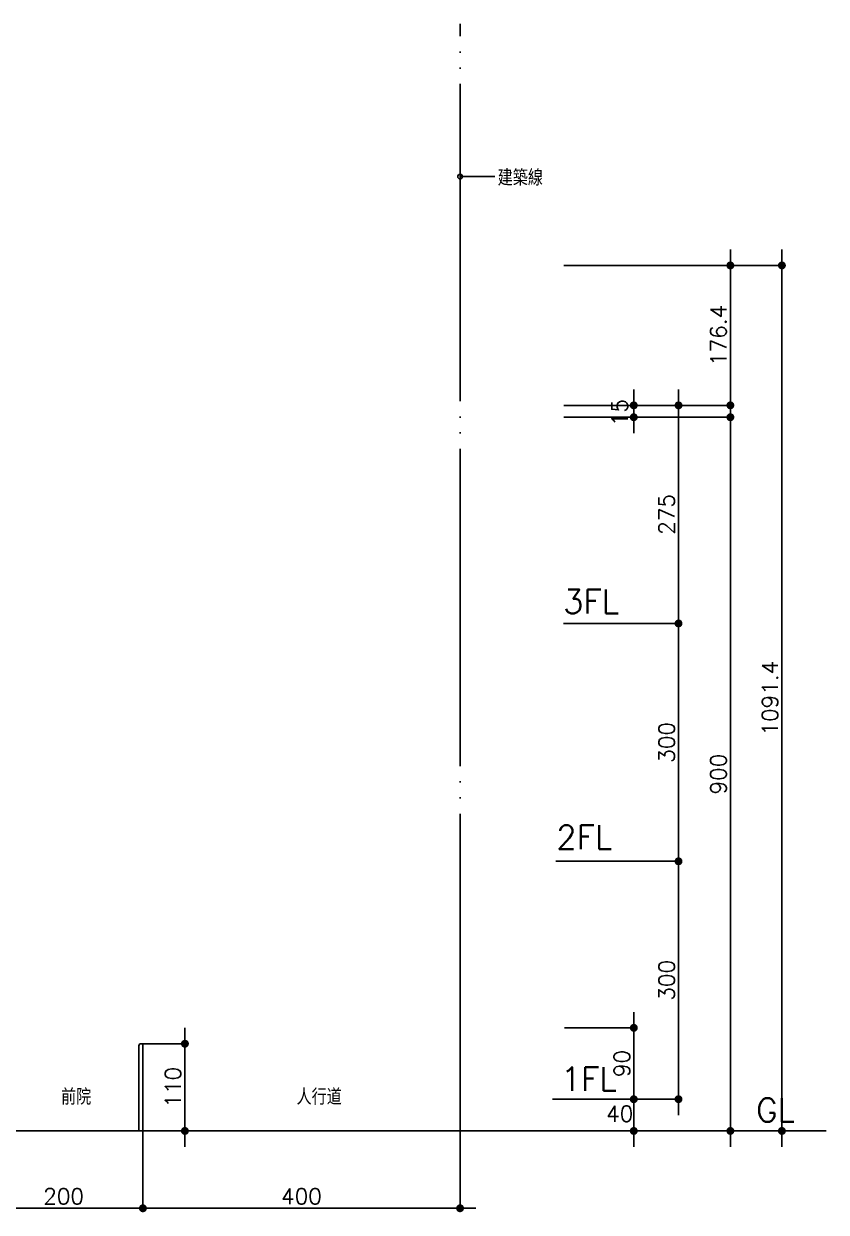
# Model space of a CAD drawing. Extents: x 32549 to 39694, y 7645 to 11950.
# Drawn here: x 34303 to 35315, y 10435 to 11934 of the extents above; entities that cross this region are included whole.
import ezdxf

# ---------------------------------------------------------------- set-up
doc = ezdxf.new("R2010")
doc.units = 0
doc.header["$LTSCALE"] = 80
doc.header["$MEASUREMENT"] = 0
doc.header["$PDMODE"] = 3
doc.header["$PDSIZE"] = -5
doc.linetypes.add('LDIVIDE', pattern=[5.75, 5, -0.25, 0, -0.25, 0, -0.25])
doc.layers.get('0').update_dxf_attribs({"linetype": 'CONTINUOUS'})
doc.layers.get('DEFPOINTS').update_dxf_attribs({"linetype": 'CONTINUOUS'})
for name, color, linetype in [('C1', 1, 'CONTINUOUS'), ('C2', 2, 'CONTINUOUS'), ('C3', 3, 'CONTINUOUS'), ('C7', 7, 'CONTINUOUS'), ('CHINA', 3, 'CONTINUOUS'), ('CHINA1', 2, 'CONTINUOUS'), ('DIM', 4, 'CONTINUOUS'), ('P-POINT', 1, 'CONTINUOUS'), ('PAPER', 7, 'CONTINUOUS')]:
    doc.layers.add(name, color=color, linetype=linetype)
doc.styles.add('AEH', font='SIMPLEX.SHX', dxfattribs={"bigfont": 'AE.SHX'})
doc.styles.add('STYLE1', font='SIMPLEX.SHX', dxfattribs={"bigfont": 'JE.SHX'})
doc.dimstyles.get("Standard").update_dxf_attribs({"dimscale": 10, "dimtxt": 2, "dimasz": 1, "dimexe": 0, "dimexo": 0, "dimgap": 0.5, "dimtad": 1, "dimtoh": 1, "dimdec": 1, "dimdsep": 46, "dimtxsty": 'STYLE1', "dimblk1": 'DOT', "dimblk2": 'DOT', "dimsah": 1, "dimcen": 0.09, "dimadec": 0, "dimazin": 0, "dimtfac": 1, "dimtdec": 1, "dimtofl": 0, "dimtmove": 2, "dimatfit": 3, "dimldrblk": 'DOT', "dimfxl": 0, "dimtolj": 1, "dimarcsym": 0})

# ---------------------------------------------------------------- blocks, each defined once
blk = doc.blocks.new('DOT')
blk.add_line((-2, 0), (2, 0))
at = {"const_width": 0.5}
blk.add_lwpolyline([(-0.25, 0, 1), (0.25, 0, 1)], format="xyb", close=True, dxfattribs=at)
blk = doc.blocks.new('*D115')
at = {"layer": 'DEFPOINTS', "color": 0, "linetype": 'Continuous'}
for p in [(34984.7, 10667.9), (35072.1, 10667.9), (34969.6, 10577.9)]:
    blk.add_point(p, dxfattribs=at)
at = {"layer": 'DIM', "color": 0, "linetype": 'Continuous', "lineweight": -2}
for p, q in [((34984.7, 10667.9), (35072.1, 10667.9)), ((35072.1, 10587.9), (35072.1, 10657.9)), ((34969.6, 10577.9), (35072.1, 10577.9))]:
    blk.add_line(p, q, dxfattribs=at)
at = {"layer": 'DIM', "color": 0, "linetype": 'Continuous', "lineweight": -2, "xscale": 10, "yscale": 10, "zscale": 10}
for p, rotation in [((35072.1, 10667.9), 90), ((35072.1, 10577.9), 270)]:
    blk.add_blockref('DOT', p, dxfattribs=dict(at, rotation=rotation))
at = {"layer": 'DIM', "color": 0, "linetype": 'Continuous', "insert": (35057.1, 10622.9), "char_height": 20, "attachment_point": 5, "rotation": 90, "style": 'STYLE1'}
blk.add_mtext('\\A1;90', dxfattribs=at)
blk = doc.blocks.new('*D117')
at = {"layer": 'DEFPOINTS', "color": 0}
for p in [(34983.8, 11629.3), (34983.8, 11452.9), (35193.9, 11452.9)]:
    blk.add_point(p, dxfattribs=at)
at = {"layer": 'DIM', "color": 0, "lineweight": -2}
for p, q in [((34983.8, 11629.3), (35193.9, 11629.3)), ((35193.9, 11619.3), (35193.9, 11462.9)), ((34983.8, 11452.9), (35193.9, 11452.9))]:
    blk.add_line(p, q, dxfattribs=at)
at = {"layer": 'DIM', "color": 0, "lineweight": -2, "xscale": 10, "yscale": 10, "zscale": 10}
for p, rotation in [((35193.9, 11629.3), 90), ((35193.9, 11452.9), 270)]:
    blk.add_blockref('DOT', p, dxfattribs=dict(at, rotation=rotation))
at = {"layer": 'DIM', "color": 0, "insert": (35178.9, 11541.1), "char_height": 20, "attachment_point": 5, "rotation": 90, "style": 'STYLE1'}
blk.add_mtext('\\A1;176.4', dxfattribs=at)
blk = doc.blocks.new('*D111')
at = {"layer": 'DEFPOINTS', "color": 0}
for p in [(34983.8, 11629.3), (34983.8, 10537.9), (35258.9, 10537.9)]:
    blk.add_point(p, dxfattribs=at)
at = {"layer": 'DIM', "color": 0, "lineweight": -2}
for p, q in [((34983.8, 11629.3), (35258.9, 11629.3)), ((35258.9, 11619.3), (35258.9, 10547.9)), ((34983.8, 10537.9), (35258.9, 10537.9))]:
    blk.add_line(p, q, dxfattribs=at)
at = {"layer": 'DIM', "color": 0, "lineweight": -2, "xscale": 10, "yscale": 10, "zscale": 10}
for p, rotation in [((35258.9, 11629.3), 90), ((35258.9, 10537.9), 270)]:
    blk.add_blockref('DOT', p, dxfattribs=dict(at, rotation=rotation))
at = {"layer": 'DIM', "color": 0, "insert": (35243.9, 11083.6), "char_height": 20, "attachment_point": 5, "rotation": 90, "style": 'STYLE1'}
blk.add_mtext('\\A1;1091.4', dxfattribs=at)
blk = doc.blocks.new('*D116')
at = {"layer": 'DEFPOINTS', "color": 0}
for p in [(34983.8, 11452.9), (35072.1, 11452.9), (34983.8, 11437.9)]:
    blk.add_point(p, dxfattribs=at)
at = {"layer": 'DIM', "color": 0, "lineweight": -2}
for p, q in [((35072.1, 11462.9), (35072.1, 11472.9)), ((34983.8, 11452.9), (35072.1, 11452.9)), ((34983.8, 11437.9), (35072.1, 11437.9)), ((35072.1, 11427.9), (35072.1, 11417.9))]:
    blk.add_line(p, q, dxfattribs=at)
at = {"layer": 'DIM', "color": 0, "lineweight": -2, "xscale": 10, "yscale": 10, "zscale": 10}
for p, rotation in [((35072.1, 11452.9), 270), ((35072.1, 11437.9), 90)]:
    blk.add_blockref('DOT', p, dxfattribs=dict(at, rotation=rotation))
at = {"layer": 'DIM', "color": 0, "insert": (35054.4, 11443.7), "char_height": 20, "attachment_point": 5, "rotation": 90, "style": 'STYLE1'}
blk.add_mtext('\\A1;15', dxfattribs=at)
blk = doc.blocks.new('*D110')
at = {"layer": 'DEFPOINTS', "color": 0}
for p in [(34983.8, 11437.9), (34983.8, 10537.9), (35193.9, 10537.9)]:
    blk.add_point(p, dxfattribs=at)
at = {"layer": 'DIM', "color": 0, "lineweight": -2}
for p, q in [((34983.8, 11437.9), (35193.9, 11437.9)), ((35193.9, 11427.9), (35193.9, 10547.9)), ((34983.8, 10537.9), (35193.9, 10537.9))]:
    blk.add_line(p, q, dxfattribs=at)
at = {"layer": 'DIM', "color": 0, "lineweight": -2, "xscale": 10, "yscale": 10, "zscale": 10}
for p, rotation in [((35193.9, 11437.9), 90), ((35193.9, 10537.9), 270)]:
    blk.add_blockref('DOT', p, dxfattribs=dict(at, rotation=rotation))
at = {"layer": 'DIM', "color": 0, "insert": (35178.9, 10987.9), "char_height": 20, "attachment_point": 5, "rotation": 90, "style": 'STYLE1'}
blk.add_mtext('\\A1;900', dxfattribs=at)
blk = doc.blocks.new('*D109')
at = {"layer": 'DEFPOINTS', "color": 0}
for p in [(34983.8, 11452.9), (35128.5, 11452.9), (34983.8, 11177.9)]:
    blk.add_point(p, dxfattribs=at)
at = {"layer": 'DIM', "color": 0, "lineweight": -2}
for p, q in [((34983.8, 11452.9), (35128.5, 11452.9)), ((35128.5, 11187.9), (35128.5, 11442.9)), ((34983.8, 11177.9), (35128.5, 11177.9))]:
    blk.add_line(p, q, dxfattribs=at)
at = {"layer": 'DIM', "color": 0, "lineweight": -2, "xscale": 10, "yscale": 10, "zscale": 10}
for p, rotation in [((35128.5, 11452.9), 90), ((35128.5, 11177.9), 270)]:
    blk.add_blockref('DOT', p, dxfattribs=dict(at, rotation=rotation))
at = {"layer": 'DIM', "color": 0, "insert": (35113.5, 11315.4), "char_height": 20, "attachment_point": 5, "rotation": 90, "style": 'STYLE1'}
blk.add_mtext('\\A1;275', dxfattribs=at)
blk = doc.blocks.new('*D114')
at = {"layer": 'DEFPOINTS', "color": 0}
for p in [(34983.4, 11177.9), (35128.5, 11177.9), (34973.8, 10877.9)]:
    blk.add_point(p, dxfattribs=at)
at = {"layer": 'DIM', "color": 0, "lineweight": -2}
for p, q in [((34983.4, 11177.9), (35128.5, 11177.9)), ((35128.5, 10887.9), (35128.5, 11167.9)), ((34973.8, 10877.9), (35128.5, 10877.9))]:
    blk.add_line(p, q, dxfattribs=at)
at = {"layer": 'DIM', "color": 0, "lineweight": -2, "xscale": 10, "yscale": 10, "zscale": 10}
for p, rotation in [((35128.5, 11177.9), 90), ((35128.5, 10877.9), 270)]:
    blk.add_blockref('DOT', p, dxfattribs=dict(at, rotation=rotation))
at = {"layer": 'DIM', "color": 0, "insert": (35113.5, 11027.9), "char_height": 20, "attachment_point": 5, "rotation": 90, "style": 'STYLE1'}
blk.add_mtext('\\A1;300', dxfattribs=at)
blk = doc.blocks.new('*D113')
at = {"layer": 'DEFPOINTS', "color": 0}
for p in [(34983.8, 10877.9), (35128.5, 10877.9), (34983.8, 10577.9)]:
    blk.add_point(p, dxfattribs=at)
at = {"layer": 'DIM', "color": 0, "lineweight": -2}
for p, q in [((34983.8, 10877.9), (35128.5, 10877.9)), ((35128.5, 10587.9), (35128.5, 10867.9)), ((34983.8, 10577.9), (35128.5, 10577.9))]:
    blk.add_line(p, q, dxfattribs=at)
at = {"layer": 'DIM', "color": 0, "lineweight": -2, "xscale": 10, "yscale": 10, "zscale": 10}
for p, rotation in [((35128.5, 10877.9), 90), ((35128.5, 10577.9), 270)]:
    blk.add_blockref('DOT', p, dxfattribs=dict(at, rotation=rotation))
at = {"layer": 'DIM', "color": 0, "insert": (35113.5, 10727.9), "char_height": 20, "attachment_point": 5, "rotation": 90, "style": 'STYLE1'}
blk.add_mtext('\\A1;300', dxfattribs=at)
blk = doc.blocks.new('*D112')
at = {"layer": 'DEFPOINTS', "color": 0}
for p in [(34983.8, 10577.9), (35072.1, 10577.9), (34983.8, 10537.9)]:
    blk.add_point(p, dxfattribs=at)
at = {"layer": 'DIM', "color": 0, "lineweight": -2}
for p, q in [((34983.8, 10577.9), (35072.1, 10577.9)), ((35072.1, 10547.9), (35072.1, 10567.9)), ((34983.8, 10537.9), (35072.1, 10537.9))]:
    blk.add_line(p, q, dxfattribs=at)
at = {"layer": 'DIM', "color": 0, "lineweight": -2, "xscale": 10, "yscale": 10, "zscale": 10}
for p, rotation in [((35072.1, 10577.9), 90), ((35072.1, 10537.9), 270)]:
    blk.add_blockref('DOT', p, dxfattribs=dict(at, rotation=rotation))
at = {"layer": 'DIM', "color": 0, "insert": (35054.4, 10559.5), "char_height": 20, "attachment_point": 5, "style": 'STYLE1'}
blk.add_mtext('\\A1;40', dxfattribs=at)
blk = doc.blocks.new('*D122')
at = {"layer": 'DEFPOINTS', "color": 0}
for p in [(34253, 10537.9), (34453, 10537.9), (34253, 10440.4)]:
    blk.add_point(p, dxfattribs=at)
at = {"layer": 'DIM', "color": 0, "lineweight": -2}
for p, q in [((34253, 10537.9), (34253, 10440.4)), ((34453, 10537.9), (34453, 10440.4)), ((34443, 10440.4), (34263, 10440.4))]:
    blk.add_line(p, q, dxfattribs=at)
at = {"layer": 'DIM', "color": 0, "lineweight": -2, "xscale": 10, "yscale": 10, "zscale": 10, "rotation": 180}
blk.add_blockref('DOT', (34253, 10440.4), dxfattribs=at)
at = {"layer": 'DIM', "color": 0, "lineweight": -2, "xscale": 10, "yscale": 10, "zscale": 10}
blk.add_blockref('DOT', (34453, 10440.4), dxfattribs=at)
at = {"layer": 'DIM', "color": 0, "insert": (34353, 10455.4), "char_height": 20, "attachment_point": 5, "style": 'STYLE1'}
blk.add_mtext('\\A1;200', dxfattribs=at)
blk = doc.blocks.new('*D121')
at = {"layer": 'DEFPOINTS', "color": 0}
for p in [(34453, 10537.9), (34853, 10537.9), (34453, 10440.4)]:
    blk.add_point(p, dxfattribs=at)
at = {"layer": 'DIM', "color": 0, "lineweight": -2}
for p, q in [((34453, 10537.9), (34453, 10440.4)), ((34853, 10537.9), (34853, 10440.4)), ((34843, 10440.4), (34463, 10440.4))]:
    blk.add_line(p, q, dxfattribs=at)
at = {"layer": 'DIM', "color": 0, "lineweight": -2, "xscale": 10, "yscale": 10, "zscale": 10, "rotation": 180}
blk.add_blockref('DOT', (34453, 10440.4), dxfattribs=at)
at = {"layer": 'DIM', "color": 0, "lineweight": -2, "xscale": 10, "yscale": 10, "zscale": 10}
blk.add_blockref('DOT', (34853, 10440.4), dxfattribs=at)
at = {"layer": 'DIM', "color": 0, "insert": (34653, 10455.4), "char_height": 20, "attachment_point": 5, "style": 'STYLE1'}
blk.add_mtext('\\A1;400', dxfattribs=at)
blk = doc.blocks.new('*D123')
at = {"layer": 'DEFPOINTS', "color": 0}
for p in [(34450.5, 10647.9), (34506, 10647.9), (34453, 10537.9)]:
    blk.add_point(p, dxfattribs=at)
at = {"layer": 'PAPER', "color": 0, "lineweight": -2}
for p, q in [((34450.5, 10647.9), (34506, 10647.9)), ((34506, 10547.9), (34506, 10637.9)), ((34453, 10537.9), (34506, 10537.9))]:
    blk.add_line(p, q, dxfattribs=at)
at = {"layer": 'PAPER', "color": 0, "lineweight": -2, "xscale": 10, "yscale": 10, "zscale": 10}
for p, rotation in [((34506, 10647.9), 90), ((34506, 10537.9), 270)]:
    blk.add_blockref('DOT', p, dxfattribs=dict(at, rotation=rotation))
at = {"layer": 'PAPER', "color": 0, "insert": (34491, 10592.9), "char_height": 20, "attachment_point": 5, "rotation": 90, "style": 'STYLE1'}
blk.add_mtext('\\A1;110', dxfattribs=at)

msp = doc.modelspace()

# ---------------------------------------------------------------- linework, layer by layer
at = {"linetype": 'Continuous'}
msp.add_line((34853.05, 10537.89), (35314.8, 10537.89), dxfattribs=at)
at = {"layer": 'C1'}
for p in [(34441.55, 10537.89), (34853.05, 10537.89)]:
    msp.add_line(p, (32724.99, 10537.89), dxfattribs=at)
at = {"layer": 'C2'}
for p, q in [((34448.05, 10537.89), (34448.05, 10645.39)), ((34453.05, 10537.89), (34453.05, 10645.39))]:
    msp.add_line(p, q, dxfattribs=at)
msp.add_arc((34450.55, 10645.39), 2.5, 360, 180, dxfattribs=at)
at = {"layer": 'C3', "linetype": 'Continuous'}
msp.add_line((34853.05, 11741.33), (34896.83, 11741.33), dxfattribs=at)
at = {"layer": 'C7', "color": 3, "linetype": 'LDIVIDE'}
msp.add_line((34853.05, 10537.89), (34853.05, 11934.07), dxfattribs=at)
at = {"layer": 'P-POINT'}
msp.add_circle((34853.05, 11741.33), 3, dxfattribs=at)

# ---------------------------------------------------------------- texts
at = {"layer": 'CHINA', "style": 'AEH'}
for s, p in [('建築線', (34900.5, 11729.94)), ('前院', (34349.78, 10570.86)), ('人行道', (34646.82, 10570.86))]:
    msp.add_text(s, height=20, dxfattribs=at).set_placement(p)
at = {"layer": 'CHINA1', "style": 'AEH'}
for s, p in [('3FL', (34982.88, 11190.54)), ('2FL', (34974.3, 10893.34)), ('1FL', (34980.1, 10588.4)), ('GL', (35226.53, 10549.33))]:
    msp.add_text(s, height=30, dxfattribs=at).set_placement(p)

# ---------------------------------------------------------------- dimensions: what is measured, and where the dimension line sits
at = {"layer": 'DIM'}
for base, p1, p2, picture, middle in [((35193.91, 11452.89), (34983.81, 11629.26), (34983.81, 11452.89), '*D117', (35178.91, 11541.08)), ((35258.91, 10537.89), (34983.81, 11629.26), (34983.81, 10537.89), '*D111', (35243.91, 11083.58)), ((35128.48, 11452.89), (34983.81, 11177.89), (34983.81, 11452.89), '*D109', (35113.48, 11315.39)), ((35193.91, 10537.89), (34983.81, 11437.89), (34983.81, 10537.89), '*D110', (35178.91, 10987.89)), ((35128.48, 11177.89), (34973.82, 10877.89), (34983.43, 11177.89), '*D114', (35113.48, 11027.89)), ((35128.48, 10877.89), (34983.81, 10577.89), (34983.81, 10877.89), '*D113', (35113.48, 10727.89))]:
    dim = msp.add_linear_dim(base=base, p1=p1, p2=p2, angle=90, dimstyle='Standard', dxfattribs=at)
    dim.commit()
    dim.dimension.update_dxf_attribs({"geometry": picture, "text_midpoint": middle})
for base, p1, p2, picture, middle in [((35072.07, 11452.89), (34983.81, 11437.89), (34983.81, 11452.89), '*D116', (35054.43, 11443.74)), ((35072.07, 10577.89), (34983.81, 10537.89), (34983.81, 10577.89), '*D112', (35054.43, 10559.49))]:
    dim = msp.add_linear_dim(base=base, p1=p1, p2=p2, angle=90, dimstyle='Standard', dxfattribs=at)
    dim.commit()
    dim.dimension.update_dxf_attribs({"geometry": picture, "text_midpoint": middle, "dimtype": 160})
at = {"layer": 'DIM', "linetype": 'Continuous'}
dim = msp.add_linear_dim(base=(35072.07, 10667.89), p1=(34969.61, 10577.89), p2=(34984.65, 10667.89), angle=90, dimstyle='Standard', override={"dimtmove": 0}, dxfattribs=at)
dim.commit()
dim.dimension.update_dxf_attribs({"geometry": '*D115', "text_midpoint": (35057.07, 10622.89)})
at = {"layer": 'DIM'}
for base, p1, p2, picture, middle in [((34253.05, 10440.41), (34453.05, 10537.89), (34253.05, 10537.89), '*D122', (34353.05, 10455.41)), ((34453.05, 10440.41), (34853.05, 10537.89), (34453.05, 10537.89), '*D121', (34653.05, 10455.41))]:
    dim = msp.add_linear_dim(base=base, p1=p1, p2=p2, dimstyle='Standard', dxfattribs=at)
    dim.commit()
    dim.dimension.update_dxf_attribs({"geometry": picture, "text_midpoint": middle})
at = {"layer": 'PAPER'}
dim = msp.add_linear_dim(base=(34506.05, 10647.89), p1=(34453.05, 10537.89), p2=(34450.55, 10647.89), angle=90, dimstyle='Standard', dxfattribs=at)
dim.commit()
dim.dimension.update_dxf_attribs({"geometry": '*D123', "text_midpoint": (34491.05, 10592.89)})

doc.saveas('drawing.dxf')
